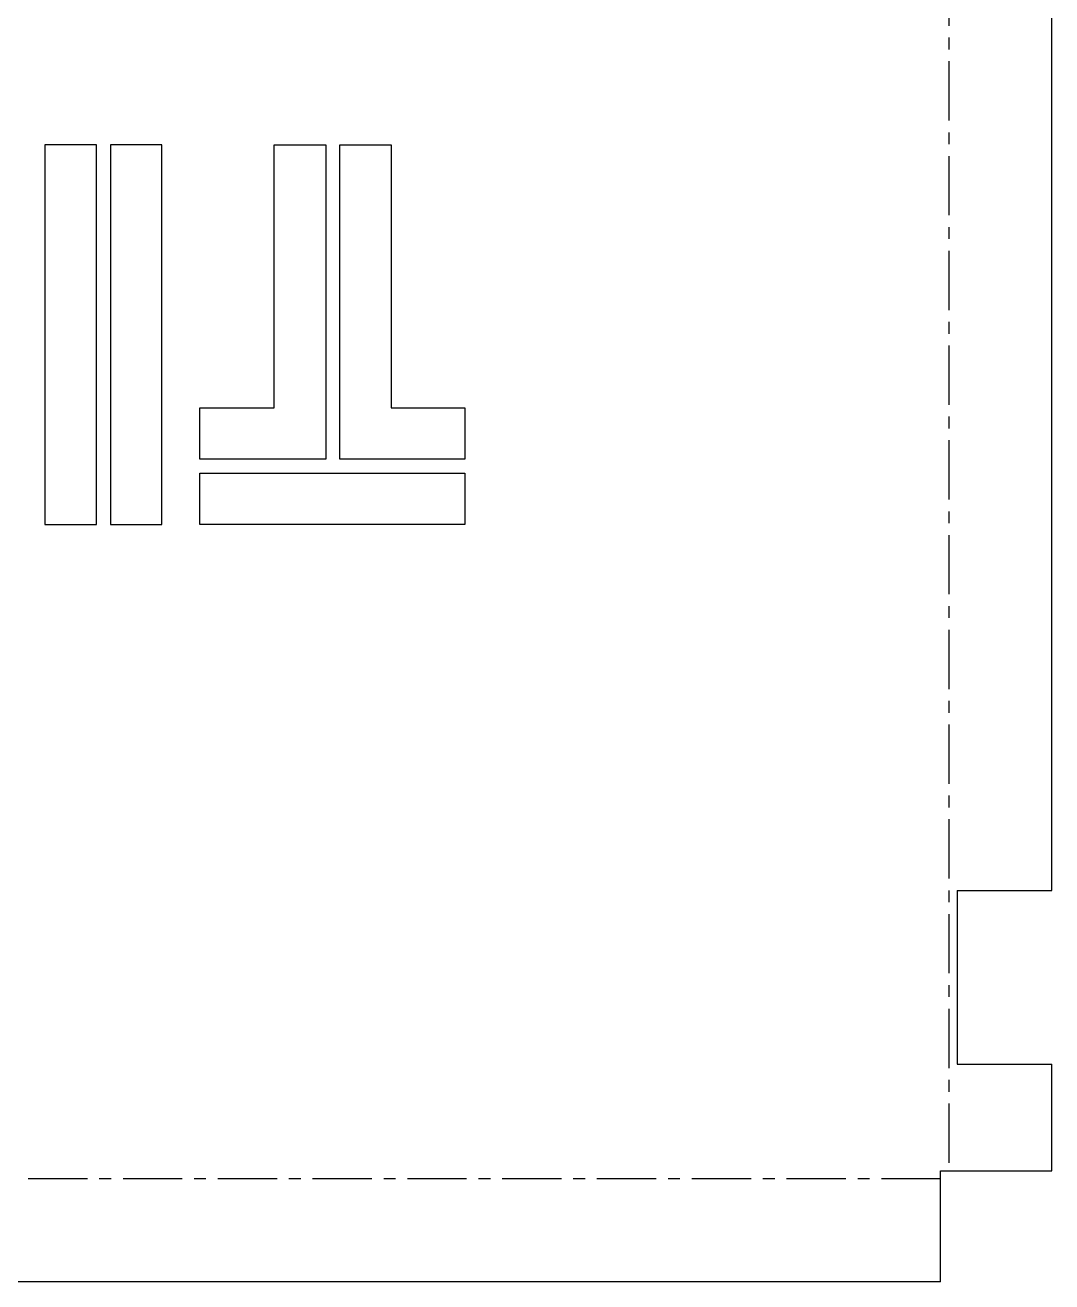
# Model space of a CAD drawing. Extents: x -28 to 1088, y -1245 to 28.
# Drawn here: x 828.2 to 1088.2, y -1245.2 to -926.8 of the extents above; entities that cross this region are included whole.
import ezdxf

# ---------------------------------------------------------------- set-up
doc = ezdxf.new("R2010")
doc.units = 0
doc.header["$MEASUREMENT"] = 0
doc.linetypes.add('AXES', pattern=[24, 15, -3, 3, -3])
doc.layers.get('0').update_dxf_attribs({"linetype": 'CONTINUOUS'})

msp = doc.modelspace()

# ---------------------------------------------------------------- linework, layer by layer
at = {"color": 1, "linetype": 'AXES'}
for p, q in [((1062.08171, 0), (1062.08171, -1217)), ((1060, -1219.08171), (0, -1219.08171))]:
    msp.add_line(p, q, dxfattribs=at)
at = {"color": 7}
for p, q in [((1088.163419, -1146), (1088.163419, 0)), ((833.225848, -957.133063), (833.225848, -1053.361063)), ((846.272045, -1053.361063), (846.272045, -957.133063)), ((849.803363, -957.133063), (849.803363, -1053.361063)), ((862.849551, -1053.361063), (862.849551, -957.133063)), ((891.296107, -1023.737359), (891.296107, -957.133063)), ((904.342304, -957.133063), (904.342304, -1036.783557)), ((907.873622, -1036.783557), (907.873622, -957.133063)), ((920.91981, -957.133063), (920.91981, -1023.737359)), ((904.342304, -1036.783557), (872.462516, -1036.783557)), ((939.55723, -1036.783557), (907.873622, -1036.783557)), ((872.462516, -1040.314875), (939.55723, -1040.314875)), ((939.55723, -1053.361063), (872.462516, -1053.361063)), ((1064.163419, -1146), (1064.163419, -1190)), ((1064.163419, -1146), (1088.163419, -1146)), ((1064.163419, -1190), (1088.163419, -1190)), ((1088.163419, -1217), (1088.163419, -1190)), ((1060, -1245.163419), (1060, -1217)), ((1060, -1217), (1088.163419, -1217)), ((1060, -1245.163419), (0, -1245.163419))]:
    msp.add_line(p, q, dxfattribs=at)
at = {"color": 7, "ltscale": 0.326155}
for p, q in [((846.272045, -957.133063), (833.225848, -957.133063)), ((862.849551, -957.133063), (849.803363, -957.133063)), ((891.296107, -957.133063), (904.342304, -957.133063)), ((907.873622, -957.133063), (920.91981, -957.133063)), ((872.462516, -1036.783557), (872.462516, -1023.737359)), ((939.55723, -1023.737359), (939.55723, -1036.783557)), ((872.462516, -1053.361063), (872.462516, -1040.314875)), ((939.55723, -1040.314875), (939.55723, -1053.361063)), ((833.225848, -1053.361063), (846.272045, -1053.361063)), ((849.803363, -1053.361063), (862.849551, -1053.361063))]:
    msp.add_line(p, q, dxfattribs=at)
at = {"color": 7, "ltscale": 0.47084}
msp.add_line((872.462516, -1023.737359), (891.296107, -1023.737359), dxfattribs=at)
at = {"color": 7, "ltscale": 0.465935}
msp.add_line((920.91981, -1023.737359), (939.55723, -1023.737359), dxfattribs=at)

doc.saveas('drawing.dxf')
